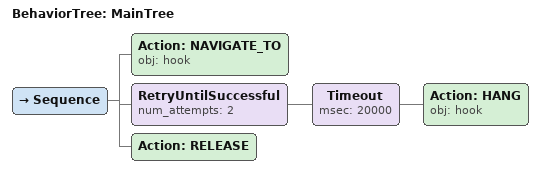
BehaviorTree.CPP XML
<root main_tree_to_execute="MainTree">
  <BehaviorTree ID="MainTree">
    <Sequence>
      <!-- Navigate to hook -->
      <Action ID="NAVIGATE_TO" obj="hook" />
      <!-- Retry HANG hook up to 2 attempts -->
      <RetryUntilSuccessful num_attempts="2">
        <!-- Timeout: HANG hook within 20s -->
        <Timeout msec="20000">
          <!-- Hang bag on hook -->
          <Action ID="HANG" obj="hook" />
        </Timeout>
      </RetryUntilSuccessful>
      <!-- Release -->
      <Action ID="RELEASE" />
    </Sequence>
  </BehaviorTree>
</root>
